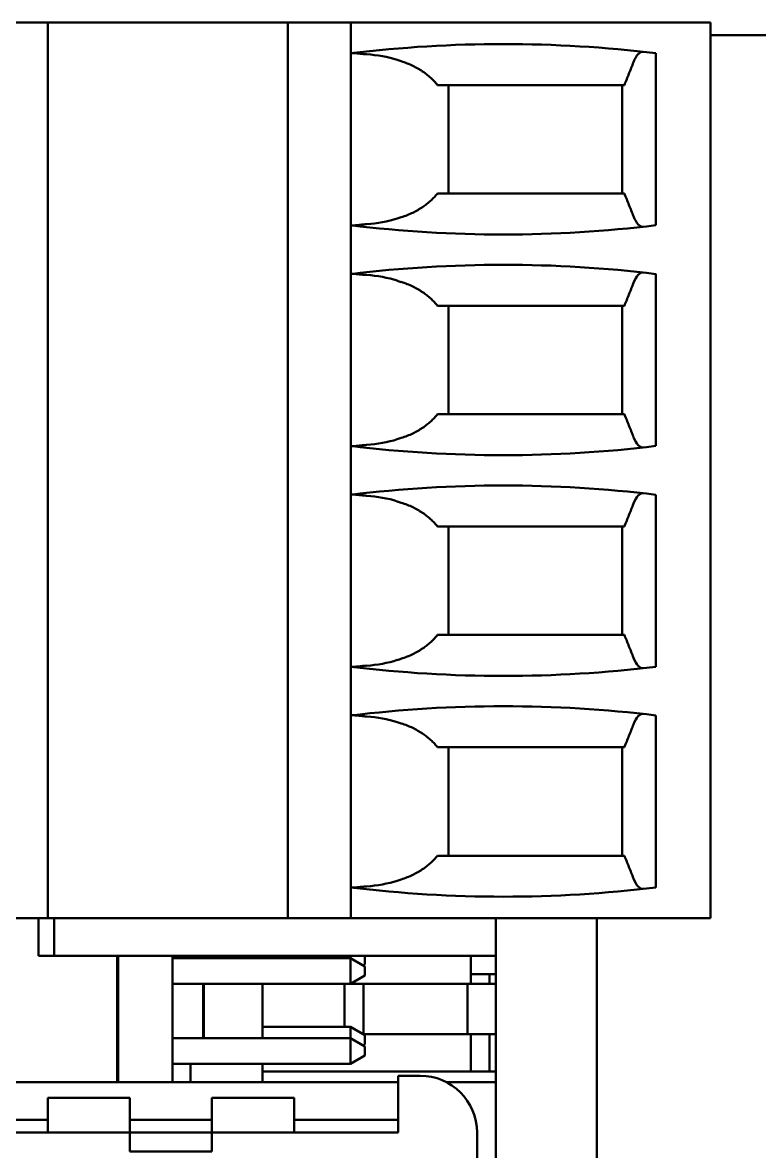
# Model space of a CAD drawing. Header units: millimetres. Extents: x 3100 to 5091, y 868 to 1900.
# Drawn here: x 3492.64 to 3504.32, y 1613.53 to 1631.43 of the extents above; entities that cross this region are included whole.
import ezdxf

# ---------------------------------------------------------------- set-up
doc = ezdxf.new("R2010")
doc.units = ezdxf.units.MM
doc.header["$LTSCALE"] = 1.8
doc.layers.add('외형선(ISO)', color=7, linetype='Continuous', lineweight=50)

msp = doc.modelspace()

# ---------------------------------------------------------------- linework, layer by layer
at = {"layer": '외형선(ISO)'}
for p, q in [((3492.44, 1631.426), (3492.74, 1631.426)), ((3492.74, 1631.426), (3493.04, 1631.426)), ((3493.04, 1617.226), (3493.04, 1631.426)), ((3493.04, 1631.426), (3496.84, 1631.426)), ((3496.84, 1617.226), (3496.84, 1631.426)), ((3496.84, 1631.426), (3497.34, 1631.426)), ((3497.34, 1631.426), (3497.54, 1631.426)), ((3497.54, 1631.426), (3497.84, 1631.426)), ((3497.84, 1631.426), (3503.54, 1631.426)), ((3497.84, 1631.426), (3497.84, 1617.226)), ((3503.54, 1631.426), (3503.54, 1617.226)), ((3514.74, 1631.226), (3503.54, 1631.226)), ((3502.676, 1630.94), (3502.676, 1628.213)), ((3499.39, 1628.716), (3499.39, 1630.436)), ((3502.14, 1628.716), (3502.14, 1630.436)), ((3502.676, 1627.44), (3502.676, 1624.713)), ((3499.39, 1625.216), (3499.39, 1626.936)), ((3502.14, 1625.216), (3502.14, 1626.936)), ((3502.676, 1623.94), (3502.676, 1621.213)), ((3499.39, 1621.716), (3499.39, 1623.436)), ((3502.14, 1621.716), (3502.14, 1623.436)), ((3502.676, 1620.44), (3502.676, 1617.713)), ((3499.39, 1618.216), (3499.39, 1619.936)), ((3502.14, 1618.216), (3502.14, 1619.936)), ((3492.44, 1617.226), (3492.74, 1617.226)), ((3492.74, 1617.226), (3493.04, 1617.226)), ((3492.89, 1616.626), (3492.89, 1617.226)), ((3493.04, 1617.226), (3496.84, 1617.226)), ((3493.14, 1616.626), (3493.14, 1617.226)), ((3496.84, 1617.226), (3497.34, 1617.226)), ((3497.34, 1617.226), (3497.54, 1617.226)), ((3497.54, 1617.226), (3497.84, 1617.226)), ((3497.84, 1617.226), (3503.54, 1617.226)), ((3500.14, 1617.226), (3500.14, 1616.626)), ((3501.74, 1617.226), (3501.74, 1600.226)), ((3492.89, 1616.626), (3493.14, 1616.626)), ((3493.14, 1616.626), (3493.24, 1616.626)), ((3493.24, 1616.626), (3500.14, 1616.626)), ((3494.14, 1614.626), (3494.14, 1616.626)), ((3494.152, 1616.591), (3494.14, 1616.591)), ((3494.14, 1616.591), (3494.152, 1616.591)), ((3494.14, 1616.59), (3494.152, 1616.59)), ((3494.152, 1616.59), (3494.14, 1616.59)), ((3494.152, 1616.626), (3494.152, 1614.626)), ((3495.016, 1616.626), (3495.016, 1614.626)), ((3495.016, 1616.593), (3495.197, 1616.593)), ((3495.197, 1616.593), (3495.016, 1616.593)), ((3495.016, 1616.591), (3497.835, 1616.591)), ((3497.835, 1616.591), (3495.016, 1616.591)), ((3495.016, 1616.59), (3497.835, 1616.59)), ((3497.835, 1616.59), (3495.016, 1616.59)), ((3495.298, 1616.626), (3495.298, 1616.593)), ((3495.298, 1616.593), (3495.511, 1616.593)), ((3495.511, 1616.593), (3495.502, 1616.593)), ((3495.502, 1616.591), (3495.502, 1616.593)), ((3495.511, 1616.591), (3495.511, 1616.593)), ((3496.441, 1616.626), (3496.441, 1616.591)), ((3497.835, 1616.626), (3497.835, 1616.591)), ((3497.835, 1616.591), (3497.835, 1616.59)), ((3497.835, 1616.591), (3498.064, 1616.459)), ((3497.835, 1616.591), (3497.835, 1616.591)), ((3498.064, 1616.459), (3497.835, 1616.591)), ((3497.835, 1616.59), (3497.835, 1616.184)), ((3497.835, 1616.59), (3498.064, 1616.458)), ((3498.064, 1616.458), (3497.835, 1616.59)), ((3497.835, 1616.59), (3497.835, 1616.59)), ((3498.064, 1616.626), (3498.064, 1616.495)), ((3499.74, 1616.626), (3499.74, 1616.186)), ((3500.14, 1614.626), (3500.14, 1616.626)), ((3498.064, 1616.495), (3498.032, 1616.477)), ((3498.064, 1616.459), (3498.064, 1616.459)), ((3498.064, 1616.459), (3498.064, 1616.458)), ((3498.064, 1616.458), (3498.064, 1616.316)), ((3498.064, 1616.458), (3498.064, 1616.458)), ((3498.064, 1616.316), (3497.835, 1616.184)), ((3499.74, 1616.336), (3500.14, 1616.336)), ((3500.04, 1616.186), (3500.04, 1616.336)), ((3494.152, 1616.184), (3494.14, 1616.184)), ((3497.835, 1616.184), (3495.016, 1616.184)), ((3495.502, 1615.321), (3495.502, 1616.184)), ((3495.511, 1615.321), (3495.511, 1616.184)), ((3496.441, 1616.184), (3496.441, 1615.321)), ((3497.74, 1616.184), (3497.74, 1615.5)), ((3498.04, 1616.186), (3497.84, 1616.186)), ((3498.04, 1616.186), (3498.79, 1616.186)), ((3498.04, 1616.186), (3498.04, 1615.386)), ((3499.69, 1616.186), (3498.79, 1616.186)), ((3499.69, 1616.186), (3499.69, 1615.386)), ((3499.69, 1616.186), (3500.14, 1616.186)), ((3494.152, 1615.5), (3494.14, 1615.5)), ((3494.14, 1615.5), (3494.152, 1615.5)), ((3494.14, 1615.5), (3494.152, 1615.5)), ((3494.152, 1615.5), (3494.14, 1615.5)), ((3496.441, 1615.5), (3497.835, 1615.5)), ((3497.835, 1615.5), (3496.441, 1615.5)), ((3496.441, 1615.5), (3497.835, 1615.5)), ((3497.835, 1615.5), (3496.441, 1615.5)), ((3497.835, 1615.5), (3497.835, 1615.321)), ((3497.835, 1615.5), (3497.835, 1615.5)), ((3497.835, 1615.5), (3498.064, 1615.368)), ((3497.835, 1615.5), (3497.835, 1615.5)), ((3497.835, 1615.5), (3498.064, 1615.368)), ((3498.064, 1615.368), (3497.835, 1615.5)), ((3498.064, 1615.368), (3497.835, 1615.5)), ((3497.835, 1615.5), (3497.835, 1615.5)), ((3494.152, 1615.321), (3494.14, 1615.321)), ((3494.14, 1615.321), (3494.152, 1615.321)), ((3494.14, 1615.32), (3494.152, 1615.32)), ((3494.152, 1615.32), (3494.14, 1615.32)), ((3497.835, 1615.321), (3495.016, 1615.321)), ((3495.016, 1615.321), (3497.835, 1615.321)), ((3495.016, 1615.32), (3497.835, 1615.32)), ((3497.835, 1615.32), (3495.016, 1615.32)), ((3497.835, 1615.321), (3497.835, 1615.321)), ((3497.835, 1615.321), (3497.835, 1615.32)), ((3497.835, 1615.321), (3498.064, 1615.189)), ((3498.064, 1615.189), (3497.835, 1615.321)), ((3497.835, 1615.32), (3497.835, 1614.914)), ((3497.835, 1615.32), (3498.064, 1615.188)), ((3498.064, 1615.188), (3497.835, 1615.32)), ((3497.835, 1615.32), (3497.835, 1615.32)), ((3498.032, 1615.386), (3498.04, 1615.386)), ((3498.04, 1615.386), (3498.79, 1615.386)), ((3498.064, 1615.368), (3498.064, 1615.368)), ((3498.064, 1615.368), (3498.064, 1615.368)), ((3498.064, 1615.368), (3498.064, 1615.368)), ((3498.064, 1615.368), (3498.064, 1615.225)), ((3499.69, 1615.386), (3498.79, 1615.386)), ((3500.14, 1615.386), (3499.69, 1615.386)), ((3499.74, 1615.386), (3499.74, 1614.796)), ((3500.04, 1614.821), (3500.04, 1615.386)), ((3498.064, 1615.225), (3498.032, 1615.207)), ((3498.064, 1615.189), (3498.064, 1615.189)), ((3498.064, 1615.189), (3498.064, 1615.188)), ((3498.064, 1615.188), (3498.064, 1615.188)), ((3498.064, 1615.188), (3498.064, 1615.046)), ((3498.064, 1615.046), (3497.835, 1614.914)), ((3494.152, 1614.914), (3494.14, 1614.914)), ((3494.152, 1614.796), (3494.14, 1614.796)), ((3497.835, 1614.914), (3495.016, 1614.914)), ((3495.298, 1614.914), (3495.298, 1614.626)), ((3496.441, 1614.914), (3496.441, 1614.626)), ((3500.14, 1614.796), (3496.441, 1614.796)), ((3492.19, 1614.626), (3497.99, 1614.626)), ((3497.99, 1614.626), (3498.59, 1614.626)), ((3498.94, 1614.726), (3498.59, 1614.726)), ((3498.59, 1614.726), (3498.59, 1613.826)), ((3499.352, 1614.626), (3500.14, 1614.626)), ((3500.14, 1613.426), (3500.14, 1614.626)), ((3493.04, 1614.376), (3494.34, 1614.376)), ((3493.04, 1613.826), (3493.04, 1614.376)), ((3494.34, 1614.376), (3494.34, 1613.826)), ((3495.64, 1613.826), (3495.64, 1614.376)), ((3495.64, 1614.376), (3496.94, 1614.376)), ((3496.94, 1614.376), (3496.94, 1613.826)), ((3492.19, 1614.026), (3493.04, 1614.026)), ((3494.34, 1614.026), (3495.64, 1614.026)), ((3496.94, 1614.026), (3497.99, 1614.026)), ((3498.59, 1614.026), (3497.99, 1614.026)), ((3491.39, 1613.826), (3494.34, 1613.826)), ((3494.34, 1613.826), (3495.64, 1613.826)), ((3494.34, 1613.826), (3494.34, 1613.526)), ((3495.64, 1613.826), (3498.59, 1613.826)), ((3495.64, 1613.526), (3495.64, 1613.826)), ((3499.84, 1613.826), (3499.84, 1612.626)), ((3494.34, 1613.526), (3495.64, 1613.526))]:
    msp.add_line(p, q, dxfattribs=at)
for centre, radius, start, end in [((3500.26, 1611.086), 20, 83.062, 96.9498), ((3500.26, 1648.066), 20, 263.0502, 276.938), ((3500.26, 1607.586), 20, 83.062, 96.9498), ((3500.26, 1644.566), 20, 263.0502, 276.938), ((3500.26, 1604.086), 20, 83.062, 96.9498), ((3500.26, 1641.066), 20, 263.0502, 276.938), ((3500.26, 1600.586), 20, 83.062, 96.9498), ((3500.26, 1637.566), 20, 263.0502, 276.938), ((3499.99, 1614.821), 0.05, 330, 0), ((3498.94, 1613.826), 0.9, 0, 90)]:
    msp.add_arc(centre, radius, start, end, dxfattribs=at)
for centre, major_axis, ratio, start_param, end_param in [((3497.68, 1629.815), (-1.662, -0.285), 0.648616, 4.035739, 4.353534), ((3502.473, 1629.957), (-0.008, 1.007), 0.265469, 6.251531, 6.862917), ((3491.012, 1611.086), (-22.877, 0), 0.914642, 4.372426, 4.375396), ((3497.68, 1629.338), (-1.662, 0.285), 0.648616, 1.929651, 2.247447), ((3491.012, 1648.066), (-22.877, 0), 0.914642, 1.907789, 1.910759), ((3502.473, 1629.196), (-0.008, -1.007), 0.265469, 5.703454, 6.31484), ((3502.473, 1626.457), (-0.008, 1.007), 0.265469, 6.251531, 6.862917), ((3497.68, 1626.315), (-1.662, -0.285), 0.648616, 4.035739, 4.353534), ((3491.012, 1607.586), (-22.877, 0), 0.914642, 4.372426, 4.375396), ((3497.68, 1625.838), (-1.662, 0.285), 0.648616, 1.929651, 2.247447), ((3491.012, 1644.566), (-22.877, 0), 0.914642, 1.907789, 1.910759), ((3502.473, 1625.696), (-0.008, -1.007), 0.265469, 5.703454, 6.31484), ((3497.68, 1622.815), (-1.662, -0.285), 0.648616, 4.035739, 4.353534), ((3502.473, 1622.957), (-0.008, 1.007), 0.265469, 6.251531, 6.862917), ((3491.012, 1604.086), (-22.877, 0), 0.914642, 4.372426, 4.375396), ((3497.68, 1622.338), (-1.662, 0.285), 0.648616, 1.929651, 2.247447), ((3491.012, 1641.066), (-22.877, 0), 0.914642, 1.907789, 1.910759), ((3502.473, 1622.196), (-0.008, -1.007), 0.265469, 5.703454, 6.31484), ((3497.68, 1619.315), (-1.662, -0.285), 0.648616, 4.035739, 4.353534), ((3491.012, 1600.586), (-22.877, 0), 0.914642, 4.372426, 4.375396), ((3502.473, 1619.457), (-0.008, 1.007), 0.265469, 6.251531, 6.862917), ((3497.68, 1618.838), (-1.662, 0.285), 0.648616, 1.929651, 2.247447), ((3491.012, 1637.566), (-22.877, 0), 0.914642, 1.907789, 1.910759), ((3502.473, 1618.696), (-0.008, -1.007), 0.265469, 5.703454, 6.31484), ((3495.197, 1616.593), (0.102, 0), 0.00019, 4.712389, 6.283185), ((3495.197, 1616.593), (0.305, 0), 0.00019, 4.712389, 6.283185)]:
    msp.add_ellipse(centre, major_axis=major_axis, ratio=ratio, start_param=start_param, end_param=end_param, dxfattribs=at)
for points, knots in [([(3498.09, 1630.924), (3498.076, 1630.925), (3498.063, 1630.926), (3498.05, 1630.927), (3498.044, 1630.928), (3498.037, 1630.928), (3498.031, 1630.929), (3498.025, 1630.93), (3498.019, 1630.93), (3498.013, 1630.931), (3498.001, 1630.932), (3497.989, 1630.933), (3497.978, 1630.934), (3497.967, 1630.936), (3497.957, 1630.937), (3497.947, 1630.938), (3497.937, 1630.939), (3497.928, 1630.94), (3497.919, 1630.94), (3497.915, 1630.941), (3497.911, 1630.941), (3497.907, 1630.941), (3497.903, 1630.942), (3497.899, 1630.942), (3497.896, 1630.942), (3497.888, 1630.943), (3497.882, 1630.943), (3497.876, 1630.943), (3497.87, 1630.943), (3497.865, 1630.942), (3497.86, 1630.942)], [0.125716, 0.125716, 0.125716, 0.125716, 0.1735105, 0.1735105, 0.1735105, 0.1972868, 0.1972868, 0.1972868, 0.2211022, 0.2211022, 0.2211022, 0.2689459, 0.2689459, 0.2689459, 0.3168849, 0.3168849, 0.3168849, 0.3646899, 0.3646899, 0.3646899, 0.3884782, 0.3884782, 0.3884782, 0.4122764, 0.4122764, 0.4122764, 0.46011, 0.46011, 0.46011, 0.5080516, 0.5080516, 0.5080516, 0.5080516]), ([(3498.64, 1630.813), (3498.672, 1630.803), (3498.703, 1630.792), (3498.733, 1630.78), (3498.764, 1630.768), (3498.793, 1630.755), (3498.821, 1630.741), (3498.849, 1630.727), (3498.876, 1630.713), (3498.902, 1630.698), (3498.915, 1630.691), (3498.928, 1630.683), (3498.94, 1630.676), (3498.953, 1630.668), (3498.965, 1630.66), (3498.977, 1630.652), (3499.001, 1630.636), (3499.024, 1630.619), (3499.045, 1630.602), (3499.067, 1630.585), (3499.088, 1630.567), (3499.108, 1630.549), (3499.127, 1630.531), (3499.146, 1630.513), (3499.164, 1630.494), (3499.181, 1630.475), (3499.198, 1630.456), (3499.213, 1630.436)], [0.1451984, 0.1451984, 0.1451984, 0.1451984, 0.2603351, 0.2603351, 0.2603351, 0.3755929, 0.3755929, 0.3755929, 0.4905301, 0.4905301, 0.4905301, 0.5477255, 0.5477255, 0.5477255, 0.6048945, 0.6048945, 0.6048945, 0.7195328, 0.7195328, 0.7195328, 0.8344442, 0.8344442, 0.8344442, 0.9494087, 0.9494087, 0.9494087, 1.0641462, 1.0641462, 1.0641462, 1.0641462]), ([(3502.32, 1630.798), (3502.308, 1630.768), (3502.296, 1630.738), (3502.284, 1630.708), (3502.272, 1630.678), (3502.26, 1630.648), (3502.248, 1630.617), (3502.236, 1630.587), (3502.224, 1630.557), (3502.212, 1630.527), (3502.2, 1630.497), (3502.188, 1630.467), (3502.176, 1630.436)], [27.3487746, 27.3487746, 27.3487746, 27.3487746, 27.5141397, 27.5141397, 27.5141397, 27.6795053, 27.6795053, 27.6795053, 27.8448716, 27.8448716, 27.8448716, 28.0102384, 28.0102384, 28.0102384, 28.0102384]), ([(3499.213, 1628.716), (3499.198, 1628.697), (3499.181, 1628.678), (3499.164, 1628.659), (3499.146, 1628.64), (3499.127, 1628.621), (3499.108, 1628.603), (3499.088, 1628.585), (3499.067, 1628.568), (3499.045, 1628.551), (3499.024, 1628.533), (3499.001, 1628.517), (3498.977, 1628.501), (3498.965, 1628.493), (3498.953, 1628.485), (3498.94, 1628.477), (3498.928, 1628.469), (3498.915, 1628.462), (3498.902, 1628.454), (3498.876, 1628.44), (3498.849, 1628.425), (3498.821, 1628.412), (3498.793, 1628.398), (3498.764, 1628.385), (3498.733, 1628.373), (3498.703, 1628.361), (3498.672, 1628.35), (3498.64, 1628.34)], [0.5896293, 0.5896293, 0.5896293, 0.5896293, 0.7043669, 0.7043669, 0.7043669, 0.8193314, 0.8193314, 0.8193314, 0.9342428, 0.9342428, 0.9342428, 1.048881, 1.048881, 1.048881, 1.1060499, 1.1060499, 1.1060499, 1.1632454, 1.1632454, 1.1632454, 1.2781827, 1.2781827, 1.2781827, 1.3934405, 1.3934405, 1.3934405, 1.5085772, 1.5085772, 1.5085772, 1.5085772]), ([(3502.176, 1628.716), (3502.188, 1628.686), (3502.2, 1628.656), (3502.212, 1628.626), (3502.224, 1628.596), (3502.236, 1628.566), (3502.248, 1628.535), (3502.26, 1628.505), (3502.272, 1628.475), (3502.284, 1628.445), (3502.296, 1628.415), (3502.308, 1628.385), (3502.32, 1628.355)], [11.3358505, 11.3358505, 11.3358505, 11.3358505, 11.5012174, 11.5012174, 11.5012174, 11.6665836, 11.6665836, 11.6665836, 11.8319493, 11.8319493, 11.8319493, 11.9973143, 11.9973143, 11.9973143, 11.9973143]), ([(3497.86, 1628.211), (3497.865, 1628.21), (3497.87, 1628.21), (3497.876, 1628.21), (3497.882, 1628.21), (3497.888, 1628.21), (3497.896, 1628.211), (3497.899, 1628.211), (3497.903, 1628.211), (3497.907, 1628.211), (3497.911, 1628.212), (3497.915, 1628.212), (3497.919, 1628.212), (3497.928, 1628.213), (3497.937, 1628.214), (3497.947, 1628.215), (3497.957, 1628.216), (3497.967, 1628.217), (3497.978, 1628.218), (3497.989, 1628.22), (3498.001, 1628.221), (3498.013, 1628.222), (3498.019, 1628.223), (3498.025, 1628.223), (3498.031, 1628.224), (3498.037, 1628.224), (3498.044, 1628.225), (3498.05, 1628.225), (3498.063, 1628.227), (3498.076, 1628.228), (3498.09, 1628.229)], [0.0672172, 0.0672172, 0.0672172, 0.0672172, 0.1151588, 0.1151588, 0.1151588, 0.1629924, 0.1629924, 0.1629924, 0.1867906, 0.1867906, 0.1867906, 0.2105789, 0.2105789, 0.2105789, 0.2583839, 0.2583839, 0.2583839, 0.3063229, 0.3063229, 0.3063229, 0.3541665, 0.3541665, 0.3541665, 0.377982, 0.377982, 0.377982, 0.4017583, 0.4017583, 0.4017583, 0.4495528, 0.4495528, 0.4495528, 0.4495528]), ([(3498.09, 1627.424), (3498.076, 1627.425), (3498.063, 1627.426), (3498.05, 1627.427), (3498.044, 1627.428), (3498.037, 1627.428), (3498.031, 1627.429), (3498.025, 1627.43), (3498.019, 1627.43), (3498.013, 1627.431), (3498.001, 1627.432), (3497.989, 1627.433), (3497.978, 1627.434), (3497.967, 1627.436), (3497.957, 1627.437), (3497.947, 1627.438), (3497.937, 1627.439), (3497.928, 1627.44), (3497.919, 1627.44), (3497.915, 1627.441), (3497.911, 1627.441), (3497.907, 1627.441), (3497.903, 1627.442), (3497.899, 1627.442), (3497.896, 1627.442), (3497.888, 1627.443), (3497.882, 1627.443), (3497.876, 1627.443), (3497.87, 1627.443), (3497.865, 1627.442), (3497.86, 1627.442)], [0.125716, 0.125716, 0.125716, 0.125716, 0.1735105, 0.1735105, 0.1735105, 0.1972868, 0.1972868, 0.1972868, 0.2211022, 0.2211022, 0.2211022, 0.2689459, 0.2689459, 0.2689459, 0.3168849, 0.3168849, 0.3168849, 0.3646899, 0.3646899, 0.3646899, 0.3884782, 0.3884782, 0.3884782, 0.4122764, 0.4122764, 0.4122764, 0.46011, 0.46011, 0.46011, 0.5080516, 0.5080516, 0.5080516, 0.5080516]), ([(3498.64, 1627.313), (3498.672, 1627.303), (3498.703, 1627.292), (3498.733, 1627.28), (3498.764, 1627.268), (3498.793, 1627.255), (3498.821, 1627.241), (3498.849, 1627.227), (3498.876, 1627.213), (3498.902, 1627.198), (3498.915, 1627.191), (3498.928, 1627.183), (3498.94, 1627.176), (3498.953, 1627.168), (3498.965, 1627.16), (3498.977, 1627.152), (3499.001, 1627.136), (3499.024, 1627.119), (3499.045, 1627.102), (3499.067, 1627.085), (3499.088, 1627.067), (3499.108, 1627.049), (3499.127, 1627.031), (3499.146, 1627.013), (3499.164, 1626.994), (3499.181, 1626.975), (3499.198, 1626.956), (3499.213, 1626.936)], [0.1451984, 0.1451984, 0.1451984, 0.1451984, 0.2603351, 0.2603351, 0.2603351, 0.3755929, 0.3755929, 0.3755929, 0.4905301, 0.4905301, 0.4905301, 0.5477255, 0.5477255, 0.5477255, 0.6048945, 0.6048945, 0.6048945, 0.7195328, 0.7195328, 0.7195328, 0.8344442, 0.8344442, 0.8344442, 0.9494087, 0.9494087, 0.9494087, 1.0641462, 1.0641462, 1.0641462, 1.0641462]), ([(3502.32, 1627.298), (3502.308, 1627.268), (3502.296, 1627.238), (3502.284, 1627.208), (3502.272, 1627.178), (3502.26, 1627.148), (3502.248, 1627.117), (3502.236, 1627.087), (3502.224, 1627.057), (3502.212, 1627.027), (3502.2, 1626.997), (3502.188, 1626.967), (3502.176, 1626.936)], [27.3487746, 27.3487746, 27.3487746, 27.3487746, 27.5141397, 27.5141397, 27.5141397, 27.6795053, 27.6795053, 27.6795053, 27.8448716, 27.8448716, 27.8448716, 28.0102384, 28.0102384, 28.0102384, 28.0102384]), ([(3499.213, 1625.216), (3499.198, 1625.197), (3499.181, 1625.178), (3499.164, 1625.159), (3499.146, 1625.14), (3499.127, 1625.121), (3499.108, 1625.103), (3499.088, 1625.085), (3499.067, 1625.068), (3499.045, 1625.051), (3499.024, 1625.033), (3499.001, 1625.017), (3498.977, 1625.001), (3498.965, 1624.993), (3498.953, 1624.985), (3498.94, 1624.977), (3498.928, 1624.969), (3498.915, 1624.962), (3498.902, 1624.954), (3498.876, 1624.94), (3498.849, 1624.925), (3498.821, 1624.912), (3498.793, 1624.898), (3498.764, 1624.885), (3498.733, 1624.873), (3498.703, 1624.861), (3498.672, 1624.85), (3498.64, 1624.84)], [0.5896293, 0.5896293, 0.5896293, 0.5896293, 0.7043669, 0.7043669, 0.7043669, 0.8193314, 0.8193314, 0.8193314, 0.9342428, 0.9342428, 0.9342428, 1.048881, 1.048881, 1.048881, 1.1060499, 1.1060499, 1.1060499, 1.1632454, 1.1632454, 1.1632454, 1.2781827, 1.2781827, 1.2781827, 1.3934405, 1.3934405, 1.3934405, 1.5085772, 1.5085772, 1.5085772, 1.5085772]), ([(3502.176, 1625.216), (3502.188, 1625.186), (3502.2, 1625.156), (3502.212, 1625.126), (3502.224, 1625.096), (3502.236, 1625.066), (3502.248, 1625.035), (3502.26, 1625.005), (3502.272, 1624.975), (3502.284, 1624.945), (3502.296, 1624.915), (3502.308, 1624.885), (3502.32, 1624.855)], [11.3358505, 11.3358505, 11.3358505, 11.3358505, 11.5012174, 11.5012174, 11.5012174, 11.6665836, 11.6665836, 11.6665836, 11.8319493, 11.8319493, 11.8319493, 11.9973143, 11.9973143, 11.9973143, 11.9973143]), ([(3497.86, 1624.711), (3497.865, 1624.71), (3497.87, 1624.71), (3497.876, 1624.71), (3497.882, 1624.71), (3497.888, 1624.71), (3497.896, 1624.711), (3497.899, 1624.711), (3497.903, 1624.711), (3497.907, 1624.711), (3497.911, 1624.712), (3497.915, 1624.712), (3497.919, 1624.712), (3497.928, 1624.713), (3497.937, 1624.714), (3497.947, 1624.715), (3497.957, 1624.716), (3497.967, 1624.717), (3497.978, 1624.718), (3497.989, 1624.72), (3498.001, 1624.721), (3498.013, 1624.722), (3498.019, 1624.723), (3498.025, 1624.723), (3498.031, 1624.724), (3498.037, 1624.724), (3498.044, 1624.725), (3498.05, 1624.725), (3498.063, 1624.727), (3498.076, 1624.728), (3498.09, 1624.729)], [0.0672172, 0.0672172, 0.0672172, 0.0672172, 0.1151588, 0.1151588, 0.1151588, 0.1629924, 0.1629924, 0.1629924, 0.1867906, 0.1867906, 0.1867906, 0.2105789, 0.2105789, 0.2105789, 0.2583839, 0.2583839, 0.2583839, 0.3063229, 0.3063229, 0.3063229, 0.3541665, 0.3541665, 0.3541665, 0.377982, 0.377982, 0.377982, 0.4017583, 0.4017583, 0.4017583, 0.4495528, 0.4495528, 0.4495528, 0.4495528]), ([(3498.09, 1623.924), (3498.076, 1623.925), (3498.063, 1623.926), (3498.05, 1623.927), (3498.044, 1623.928), (3498.037, 1623.928), (3498.031, 1623.929), (3498.025, 1623.93), (3498.019, 1623.93), (3498.013, 1623.931), (3498.001, 1623.932), (3497.989, 1623.933), (3497.978, 1623.934), (3497.967, 1623.936), (3497.957, 1623.937), (3497.947, 1623.938), (3497.937, 1623.939), (3497.928, 1623.94), (3497.919, 1623.94), (3497.915, 1623.941), (3497.911, 1623.941), (3497.907, 1623.941), (3497.903, 1623.942), (3497.899, 1623.942), (3497.896, 1623.942), (3497.888, 1623.943), (3497.882, 1623.943), (3497.876, 1623.943), (3497.87, 1623.943), (3497.865, 1623.942), (3497.86, 1623.942)], [0.125716, 0.125716, 0.125716, 0.125716, 0.1735105, 0.1735105, 0.1735105, 0.1972868, 0.1972868, 0.1972868, 0.2211022, 0.2211022, 0.2211022, 0.2689459, 0.2689459, 0.2689459, 0.3168849, 0.3168849, 0.3168849, 0.3646899, 0.3646899, 0.3646899, 0.3884782, 0.3884782, 0.3884782, 0.4122764, 0.4122764, 0.4122764, 0.46011, 0.46011, 0.46011, 0.5080516, 0.5080516, 0.5080516, 0.5080516]), ([(3498.64, 1623.813), (3498.672, 1623.803), (3498.703, 1623.792), (3498.733, 1623.78), (3498.764, 1623.768), (3498.793, 1623.755), (3498.821, 1623.741), (3498.849, 1623.727), (3498.876, 1623.713), (3498.902, 1623.698), (3498.915, 1623.691), (3498.928, 1623.683), (3498.94, 1623.676), (3498.953, 1623.668), (3498.965, 1623.66), (3498.977, 1623.652), (3499.001, 1623.636), (3499.024, 1623.619), (3499.045, 1623.602), (3499.067, 1623.585), (3499.088, 1623.567), (3499.108, 1623.549), (3499.127, 1623.531), (3499.146, 1623.513), (3499.164, 1623.494), (3499.181, 1623.475), (3499.198, 1623.456), (3499.213, 1623.436)], [0.1451984, 0.1451984, 0.1451984, 0.1451984, 0.2603351, 0.2603351, 0.2603351, 0.3755929, 0.3755929, 0.3755929, 0.4905301, 0.4905301, 0.4905301, 0.5477255, 0.5477255, 0.5477255, 0.6048945, 0.6048945, 0.6048945, 0.7195328, 0.7195328, 0.7195328, 0.8344442, 0.8344442, 0.8344442, 0.9494087, 0.9494087, 0.9494087, 1.0641462, 1.0641462, 1.0641462, 1.0641462]), ([(3502.32, 1623.798), (3502.308, 1623.768), (3502.296, 1623.738), (3502.284, 1623.708), (3502.272, 1623.678), (3502.26, 1623.648), (3502.248, 1623.617), (3502.236, 1623.587), (3502.224, 1623.557), (3502.212, 1623.527), (3502.2, 1623.497), (3502.188, 1623.467), (3502.176, 1623.436)], [27.3487746, 27.3487746, 27.3487746, 27.3487746, 27.5141397, 27.5141397, 27.5141397, 27.6795053, 27.6795053, 27.6795053, 27.8448716, 27.8448716, 27.8448716, 28.0102384, 28.0102384, 28.0102384, 28.0102384]), ([(3499.213, 1621.716), (3499.198, 1621.697), (3499.181, 1621.678), (3499.164, 1621.659), (3499.146, 1621.64), (3499.127, 1621.621), (3499.108, 1621.603), (3499.088, 1621.585), (3499.067, 1621.568), (3499.045, 1621.551), (3499.024, 1621.533), (3499.001, 1621.517), (3498.977, 1621.501), (3498.965, 1621.493), (3498.953, 1621.485), (3498.94, 1621.477), (3498.928, 1621.469), (3498.915, 1621.462), (3498.902, 1621.454), (3498.876, 1621.44), (3498.849, 1621.425), (3498.821, 1621.412), (3498.793, 1621.398), (3498.764, 1621.385), (3498.733, 1621.373), (3498.703, 1621.361), (3498.672, 1621.35), (3498.64, 1621.34)], [0.5896293, 0.5896293, 0.5896293, 0.5896293, 0.7043669, 0.7043669, 0.7043669, 0.8193314, 0.8193314, 0.8193314, 0.9342428, 0.9342428, 0.9342428, 1.048881, 1.048881, 1.048881, 1.1060499, 1.1060499, 1.1060499, 1.1632454, 1.1632454, 1.1632454, 1.2781827, 1.2781827, 1.2781827, 1.3934405, 1.3934405, 1.3934405, 1.5085772, 1.5085772, 1.5085772, 1.5085772]), ([(3502.176, 1621.716), (3502.188, 1621.686), (3502.2, 1621.656), (3502.212, 1621.626), (3502.224, 1621.596), (3502.236, 1621.566), (3502.248, 1621.535), (3502.26, 1621.505), (3502.272, 1621.475), (3502.284, 1621.445), (3502.296, 1621.415), (3502.308, 1621.385), (3502.32, 1621.355)], [11.3358505, 11.3358505, 11.3358505, 11.3358505, 11.5012174, 11.5012174, 11.5012174, 11.6665836, 11.6665836, 11.6665836, 11.8319493, 11.8319493, 11.8319493, 11.9973143, 11.9973143, 11.9973143, 11.9973143]), ([(3497.86, 1621.211), (3497.865, 1621.21), (3497.87, 1621.21), (3497.876, 1621.21), (3497.882, 1621.21), (3497.888, 1621.21), (3497.896, 1621.211), (3497.899, 1621.211), (3497.903, 1621.211), (3497.907, 1621.211), (3497.911, 1621.212), (3497.915, 1621.212), (3497.919, 1621.212), (3497.928, 1621.213), (3497.937, 1621.214), (3497.947, 1621.215), (3497.957, 1621.216), (3497.967, 1621.217), (3497.978, 1621.218), (3497.989, 1621.22), (3498.001, 1621.221), (3498.013, 1621.222), (3498.019, 1621.223), (3498.025, 1621.223), (3498.031, 1621.224), (3498.037, 1621.224), (3498.044, 1621.225), (3498.05, 1621.225), (3498.063, 1621.227), (3498.076, 1621.228), (3498.09, 1621.229)], [0.0672172, 0.0672172, 0.0672172, 0.0672172, 0.1151588, 0.1151588, 0.1151588, 0.1629924, 0.1629924, 0.1629924, 0.1867906, 0.1867906, 0.1867906, 0.2105789, 0.2105789, 0.2105789, 0.2583839, 0.2583839, 0.2583839, 0.3063229, 0.3063229, 0.3063229, 0.3541665, 0.3541665, 0.3541665, 0.377982, 0.377982, 0.377982, 0.4017583, 0.4017583, 0.4017583, 0.4495528, 0.4495528, 0.4495528, 0.4495528]), ([(3498.09, 1620.424), (3498.076, 1620.425), (3498.063, 1620.426), (3498.05, 1620.427), (3498.044, 1620.428), (3498.037, 1620.428), (3498.031, 1620.429), (3498.025, 1620.43), (3498.019, 1620.43), (3498.013, 1620.431), (3498.001, 1620.432), (3497.989, 1620.433), (3497.978, 1620.434), (3497.967, 1620.436), (3497.957, 1620.437), (3497.947, 1620.438), (3497.937, 1620.439), (3497.928, 1620.44), (3497.919, 1620.44), (3497.915, 1620.441), (3497.911, 1620.441), (3497.907, 1620.441), (3497.903, 1620.442), (3497.899, 1620.442), (3497.896, 1620.442), (3497.888, 1620.443), (3497.882, 1620.443), (3497.876, 1620.443), (3497.87, 1620.443), (3497.865, 1620.442), (3497.86, 1620.442)], [0.125716, 0.125716, 0.125716, 0.125716, 0.1735105, 0.1735105, 0.1735105, 0.1972868, 0.1972868, 0.1972868, 0.2211022, 0.2211022, 0.2211022, 0.2689459, 0.2689459, 0.2689459, 0.3168849, 0.3168849, 0.3168849, 0.3646899, 0.3646899, 0.3646899, 0.3884782, 0.3884782, 0.3884782, 0.4122764, 0.4122764, 0.4122764, 0.46011, 0.46011, 0.46011, 0.5080516, 0.5080516, 0.5080516, 0.5080516]), ([(3498.64, 1620.313), (3498.672, 1620.303), (3498.703, 1620.292), (3498.733, 1620.28), (3498.764, 1620.268), (3498.793, 1620.255), (3498.821, 1620.241), (3498.849, 1620.227), (3498.876, 1620.213), (3498.902, 1620.198), (3498.915, 1620.191), (3498.928, 1620.183), (3498.94, 1620.176), (3498.953, 1620.168), (3498.965, 1620.16), (3498.977, 1620.152), (3499.001, 1620.136), (3499.024, 1620.119), (3499.045, 1620.102), (3499.067, 1620.085), (3499.088, 1620.067), (3499.108, 1620.049), (3499.127, 1620.031), (3499.146, 1620.013), (3499.164, 1619.994), (3499.181, 1619.975), (3499.198, 1619.956), (3499.213, 1619.936)], [0.1451984, 0.1451984, 0.1451984, 0.1451984, 0.2603351, 0.2603351, 0.2603351, 0.3755929, 0.3755929, 0.3755929, 0.4905301, 0.4905301, 0.4905301, 0.5477255, 0.5477255, 0.5477255, 0.6048945, 0.6048945, 0.6048945, 0.7195328, 0.7195328, 0.7195328, 0.8344442, 0.8344442, 0.8344442, 0.9494087, 0.9494087, 0.9494087, 1.0641462, 1.0641462, 1.0641462, 1.0641462]), ([(3502.32, 1620.298), (3502.308, 1620.268), (3502.296, 1620.238), (3502.284, 1620.208), (3502.272, 1620.178), (3502.26, 1620.148), (3502.248, 1620.117), (3502.236, 1620.087), (3502.224, 1620.057), (3502.212, 1620.027), (3502.2, 1619.997), (3502.188, 1619.967), (3502.176, 1619.936)], [27.3487746, 27.3487746, 27.3487746, 27.3487746, 27.5141397, 27.5141397, 27.5141397, 27.6795053, 27.6795053, 27.6795053, 27.8448716, 27.8448716, 27.8448716, 28.0102384, 28.0102384, 28.0102384, 28.0102384]), ([(3499.213, 1618.216), (3499.198, 1618.197), (3499.181, 1618.178), (3499.164, 1618.159), (3499.146, 1618.14), (3499.127, 1618.121), (3499.108, 1618.103), (3499.088, 1618.085), (3499.067, 1618.068), (3499.045, 1618.051), (3499.024, 1618.033), (3499.001, 1618.017), (3498.977, 1618.001), (3498.965, 1617.993), (3498.953, 1617.985), (3498.94, 1617.977), (3498.928, 1617.969), (3498.915, 1617.962), (3498.902, 1617.954), (3498.876, 1617.94), (3498.849, 1617.925), (3498.821, 1617.912), (3498.793, 1617.898), (3498.764, 1617.885), (3498.733, 1617.873), (3498.703, 1617.861), (3498.672, 1617.85), (3498.64, 1617.84)], [0.5896293, 0.5896293, 0.5896293, 0.5896293, 0.7043669, 0.7043669, 0.7043669, 0.8193314, 0.8193314, 0.8193314, 0.9342428, 0.9342428, 0.9342428, 1.048881, 1.048881, 1.048881, 1.1060499, 1.1060499, 1.1060499, 1.1632454, 1.1632454, 1.1632454, 1.2781827, 1.2781827, 1.2781827, 1.3934405, 1.3934405, 1.3934405, 1.5085772, 1.5085772, 1.5085772, 1.5085772]), ([(3502.176, 1618.216), (3502.188, 1618.186), (3502.2, 1618.156), (3502.212, 1618.126), (3502.224, 1618.096), (3502.236, 1618.066), (3502.248, 1618.035), (3502.26, 1618.005), (3502.272, 1617.975), (3502.284, 1617.945), (3502.296, 1617.915), (3502.308, 1617.885), (3502.32, 1617.855)], [11.3358505, 11.3358505, 11.3358505, 11.3358505, 11.5012174, 11.5012174, 11.5012174, 11.6665836, 11.6665836, 11.6665836, 11.8319493, 11.8319493, 11.8319493, 11.9973143, 11.9973143, 11.9973143, 11.9973143]), ([(3497.86, 1617.711), (3497.865, 1617.71), (3497.87, 1617.71), (3497.876, 1617.71), (3497.882, 1617.71), (3497.888, 1617.71), (3497.896, 1617.711), (3497.899, 1617.711), (3497.903, 1617.711), (3497.907, 1617.711), (3497.911, 1617.712), (3497.915, 1617.712), (3497.919, 1617.712), (3497.928, 1617.713), (3497.937, 1617.714), (3497.947, 1617.715), (3497.957, 1617.716), (3497.967, 1617.717), (3497.978, 1617.718), (3497.989, 1617.72), (3498.001, 1617.721), (3498.013, 1617.722), (3498.019, 1617.723), (3498.025, 1617.723), (3498.031, 1617.724), (3498.037, 1617.724), (3498.044, 1617.725), (3498.05, 1617.725), (3498.063, 1617.727), (3498.076, 1617.728), (3498.09, 1617.729)], [0.0672172, 0.0672172, 0.0672172, 0.0672172, 0.1151588, 0.1151588, 0.1151588, 0.1629924, 0.1629924, 0.1629924, 0.1867906, 0.1867906, 0.1867906, 0.2105789, 0.2105789, 0.2105789, 0.2583839, 0.2583839, 0.2583839, 0.3063229, 0.3063229, 0.3063229, 0.3541665, 0.3541665, 0.3541665, 0.377982, 0.377982, 0.377982, 0.4017583, 0.4017583, 0.4017583, 0.4495528, 0.4495528, 0.4495528, 0.4495528])]:
    msp.add_open_spline(points, degree=3, knots=knots, dxfattribs=at)
for points, weights in [([(3502.176, 1630.436), (3500.692, 1630.436), (3499.213, 1630.436)], [1.02770253116, 1.0315913874, 1.02946340223]), ([(3499.213, 1628.716), (3500.692, 1628.716), (3502.176, 1628.716)], [1.02946340223, 1.0315913874, 1.02770253116]), ([(3502.176, 1626.936), (3500.692, 1626.936), (3499.213, 1626.936)], [1.02770253116, 1.0315913874, 1.02946340223]), ([(3502.176, 1625.216), (3500.692, 1625.216), (3499.213, 1625.216)], [1.02770253116, 1.0315913874, 1.02946340223]), ([(3502.176, 1623.436), (3500.692, 1623.436), (3499.213, 1623.436)], [1.02770253116, 1.0315913874, 1.02946340223]), ([(3499.213, 1621.716), (3500.692, 1621.716), (3502.176, 1621.716)], [1.02946340223, 1.0315913874, 1.02770253116]), ([(3502.176, 1619.936), (3500.692, 1619.936), (3499.213, 1619.936)], [1.02770253116, 1.0315913874, 1.02946340223]), ([(3499.213, 1618.216), (3500.692, 1618.216), (3502.176, 1618.216)], [1.02946340223, 1.0315913874, 1.02770253116])]:
    msp.add_rational_spline(points, weights, degree=2, dxfattribs=at)

doc.saveas('drawing.dxf')
